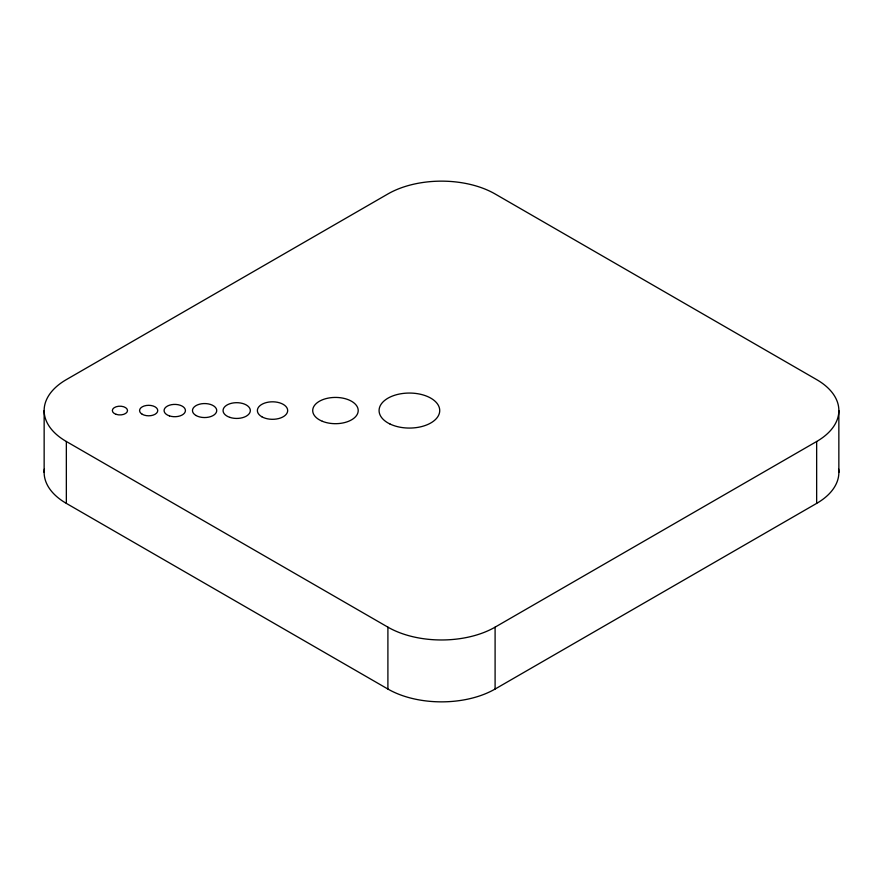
<?xml version="1.0" encoding="UTF-8"?>
<svg xmlns="http://www.w3.org/2000/svg" width="883" height="883" viewBox="0 0 883 883"><rect width="100%" height="100%" fill="white"/><g stroke="black" fill="none" stroke-linecap="round" stroke-linejoin="round"><path stroke-width="1.32" d="M66.346 441.5L387.902 627.151A75.795 43.753 0 0 0 495.098 627.151L816.654 441.5A75.795 43.753 0 0 0 816.654 379.613L495.098 193.962A75.795 43.753 0 0 0 387.902 193.962L66.346 379.613A75.795 43.753 0 0 0 66.346 441.5L66.346 503.387L387.902 689.038A75.795 43.753 0 0 0 495.098 689.038L816.654 503.387A75.795 43.753 0 0 0 838.618 469.005M838.85 410.562L838.85 472.438M816.654 441.5L816.654 503.387M495.098 627.151L495.098 689.038M387.902 627.151L387.902 689.038M44.15 410.562L44.15 472.438M66.346 503.387A75.795 43.753 0 0 1 44.382 469.005M116.148 414.348A7.583 4.371 0 0 0 127.516 410.562A7.583 4.371 0 0 0 116.148 406.765A7.583 4.371 0 0 0 116.148 414.348M142.229 414.27A9.095 5.254 0 0 0 157.439 411.919A9.095 5.254 0 0 0 146.302 405.485A9.095 5.254 0 0 0 142.229 414.27M169.426 415.893A10.673 6.159 0 0 0 185.43 410.562A10.673 6.159 0 0 0 169.426 405.22A10.673 6.159 0 0 0 169.426 415.893M196.026 415.507A12.13 6.998 0 0 0 216.313 412.372A12.13 6.998 0 0 0 201.456 403.796A12.13 6.998 0 0 0 196.026 415.507M229.867 417.383A13.642 7.881 0 0 0 250.331 410.562A13.642 7.881 0 0 0 229.867 403.741A13.642 7.881 0 0 0 229.867 417.383M261.798 416.743A15.154 8.753 0 0 0 287.163 412.825A15.154 8.753 0 0 0 268.598 402.107A15.154 8.753 0 0 0 261.798 416.743M322.339 421.279A22.737 13.124 0 0 0 358.112 411.765A22.737 13.124 0 0 0 325.948 398.63A22.737 13.124 0 0 0 322.339 421.279M390.032 424.028A30.32 17.505 0 0 0 439.293 413.509A30.32 17.505 0 0 0 398.895 394.138A30.32 17.505 0 0 0 390.032 424.028"/></g></svg>
